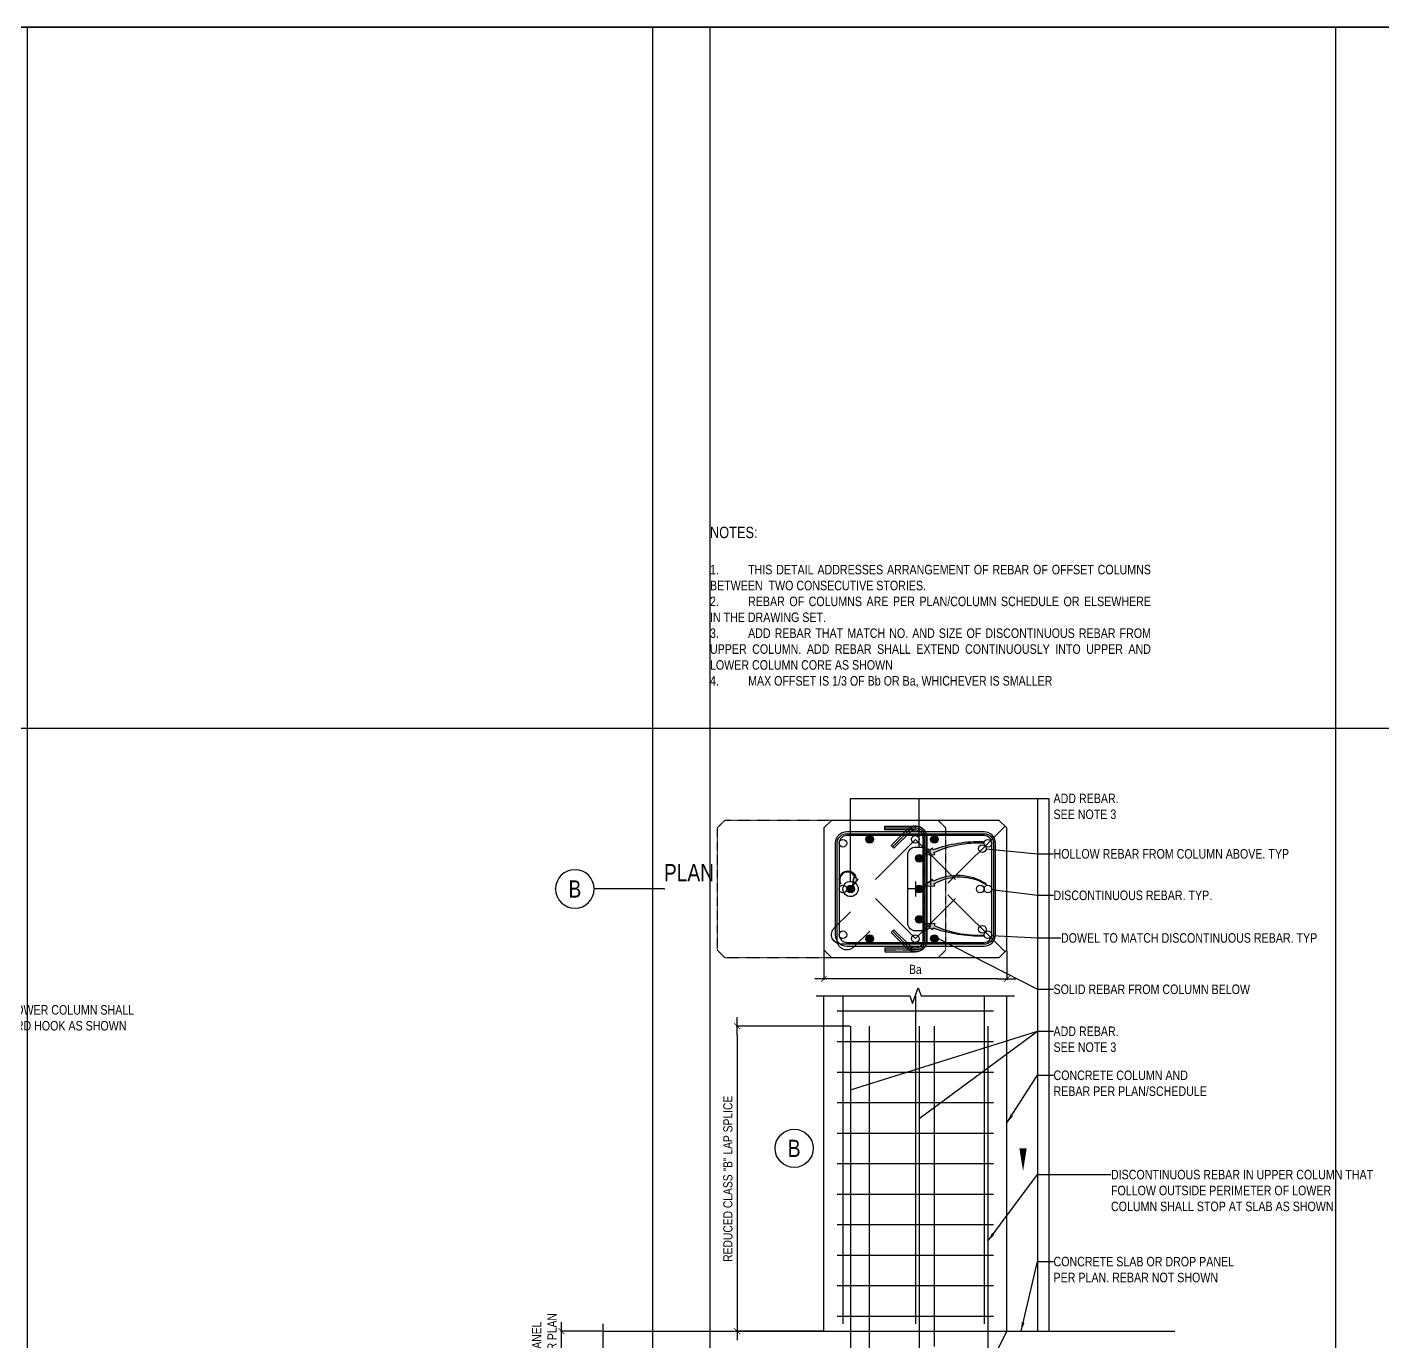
# Model space of a CAD drawing. Header units: millimetres. Extents: x 2250 to 89875, y -16050 to 57150.
# Drawn here: x 20075 to 55466, y 22827 to 57150 of the extents above; entities that cross this region are included whole.
import ezdxf
from ezdxf.enums import TextEntityAlignment as Align

# ---------------------------------------------------------------- set-up
doc = ezdxf.new("R2010")
doc.units = ezdxf.units.MM
doc.linetypes.add('HIDDEN2', pattern=[0.1875, 0.125, -0.0625])
doc.layers.add('NPLT-JLA', color=193, linetype='Continuous', plot=False)
for name, color, linetype in [('S-D-MEDM2', 3, 'Continuous'), ('S-G-DIMS', 1, 'Continuous'), ('S-G-HDN2', 1, 'HIDDEN2'), ('S-G-LEDR', 2, 'Continuous'), ('S-G-MEDM', 3, 'Continuous'), ('S-G-POCH-25', 8, 'Continuous'), ('S-G-REFR', 3, 'Continuous'), ('S-G-TEXT', 3, 'Continuous'), ('S-G-THIN', 1, 'Continuous'), ('S-G-TITLREF', 4, 'Continuous'), ('S-P-C-RBAR-T', 6, 'Continuous')]:
    doc.layers.add(name, color=color, linetype=linetype)
doc.styles.add('ARIAL', font='arial.ttf', dxfattribs={"width": 0.8})
doc.dimstyles.new('ARIALDIMS', dxfattribs={"dimscale": 12, "dimtxt": 20, "dimasz": 19.5, "dimexe": 2.25, "dimexo": 1.75, "dimgap": 10, "dimtad": 1, "dimzin": 3, "dimdsep": 46, "dimtxsty": 'ARIAL', "dimblk1": 'nyatick', "dimblk2": 'nyatick', "dimsah": 1, "dimcen": 2.25, "dimclrd": 1, "dimclre": 1, "dimclrt": 2, "dimadec": 0, "dimazin": 0, "dimtfac": 1, "dimtmove": 0, "dimatfit": 3, "dimfxl": 1, "dimfrac": 2, "dimtolj": 1, "dimtzin": 0, "dimarcsym": 0})

# ---------------------------------------------------------------- blocks, each defined once
blk = doc.blocks.new('nyatick')
at = {"layer": 'S-G-DIMS'}
blk.add_line((-1.005000000008295, 9.094947017729282e-13), (1.004999999997381, 9.094947017729282e-13), dxfattribs=at)
at = {"layer": 'S-G-DIMS', "const_width": 0.07999999999999999}
blk.add_lwpolyline([(0.3399999999928696, 0.3400000000001455), (-0.3400000000037835, -0.339999999999236)], dxfattribs=at)
blk = doc.blocks.new('*D699')
at = {"layer": 'Defpoints', "color": 0, "transparency": 16777216}
for p in [(41570.5174418042, 31067.18379672603), (38612.48823925668, 23103.76916257976), (40873.71866125593, 23103.76916257976)]:
    blk.add_point(p, dxfattribs=at)
at = {"layer": 'S-G-DIMS', "color": 1, "lineweight": -2, "transparency": 16777216}
for p, q in [((41549.5174418042, 31067.18379672603), (38585.48823925668, 31067.18379672603)), ((38612.48823925668, 30833.18379672603), (38612.48823925668, 23337.76916257976)), ((40852.71866125593, 23103.76916257976), (38585.48823925668, 23103.76916257976))]:
    blk.add_line(p, q, dxfattribs=at)
at = {"layer": 'S-G-DIMS', "color": 1, "lineweight": -2, "transparency": 16777216, "xscale": 234, "yscale": 234, "zscale": 234}
for p, rotation in [((38612.48823925668, 31067.18379672603), 90), ((38612.48823925668, 23103.76916257976), 270)]:
    blk.add_blockref('nyatick', p, dxfattribs=dict(at, rotation=rotation))
at = {"layer": 'S-G-DIMS', "color": 2, "transparency": 16777216, "insert": (38368.39546981602, 27085.47647965288), "char_height": 240, "attachment_point": 5, "rotation": 90, "style": 'ARIAL'}
blk.add_mtext('\\A1;REDUCED CLASS "B" LAP SPLICE', dxfattribs=at)
blk = doc.blocks.new('*D700')
at = {"layer": 'Defpoints', "color": 0, "transparency": 16777216}
for p in [(34024.57407851187, 23103.7691625797), (35100.24305149986, 23103.7691625797), (35100.24305149986, 21112.91550404312)]:
    blk.add_point(p, dxfattribs=at)
at = {"layer": 'S-G-DIMS', "color": 1, "lineweight": -2, "transparency": 16777216}
for p, q in [((35079.24305149986, 23103.7691625797), (33997.57407851187, 23103.7691625797)), ((34024.57407851187, 21346.91550404312), (34024.57407851187, 22869.7691625797)), ((35079.24305149986, 21112.91550404312), (33997.57407851187, 21112.91550404312))]:
    blk.add_line(p, q, dxfattribs=at)
at = {"layer": 'S-G-DIMS', "color": 1, "lineweight": -2, "transparency": 16777216, "xscale": 234, "yscale": 234, "zscale": 234}
for p, rotation in [((34024.57407851187, 23103.7691625797), 90), ((34024.57407851187, 21112.91550404312), 270)]:
    blk.add_blockref('nyatick', p, dxfattribs=dict(at, rotation=rotation))
at = {"layer": 'S-G-DIMS', "color": 2, "transparency": 16777216, "insert": (33578.35306896207, 22108.3423333114), "char_height": 240, "attachment_point": 5, "rotation": 90, "style": 'ARIAL'}
blk.add_mtext('\\A1;SLAB/DROP PANEL\\PTHICKNESS PER PLAN', dxfattribs=at)
blk = doc.blocks.new('*U655')
at = {"layer": 'NPLT-JLA'}
blk.add_point((0, 0), dxfattribs=at)
at = {"layer": 'S-G-REFR'}
blk.add_lwpolyline([(10, 0, 0, 0, 0), (120.0312498221538, 0, 3.84, 0, 0), (120.0312498221538, -12, 0, 0, 0)], format="xyseb", dxfattribs=at)
blk.add_circle((0, 0), 10, dxfattribs=at)
blk = doc.blocks.new('*U656')
at = {"layer": 'NPLT-JLA'}
for p in [(0, 0), (1.186601132670678, -4.547473508864641e-13)]:
    blk.add_point(p, dxfattribs=at)
at = {"layer": 'S-G-TITLREF'}
blk.add_line((0, 7.017894876337749e-09), (0.7647261326706782, -6.317571243918962e-09), dxfattribs=at)
blk.add_circle((0.9756636326706782, -1.516803460610561e-09), 0.2109375, dxfattribs=at)
at = {"layer": 'S-G-TITLREF', "style": 'ARIAL', "width": 0.8, "flags": 8}
blk.add_attdef('TITLE1', (0.002457207336988176, 0.08469130798649632), '', height=0.1875, dxfattribs=at)
blk.add_attdef('NO', text='', height=0.1875, dxfattribs=at).set_placement((0.9756636326706782, -1.516803460610561e-09), align=Align.MIDDLE_CENTER)
blk = doc.blocks.new('*D693')
at = {"layer": 'Defpoints', "color": 0, "transparency": 16777216}
for p in [(40873.71866131639, 33058.03745526265), (45651.76744180419, 33058.03745526265), (40873.71866131639, 32307.59474281625)]:
    blk.add_point(p, dxfattribs=at)
at = {"layer": 'S-G-DIMS', "color": 1, "lineweight": -2, "transparency": 16777216}
for p, q in [((40873.71866131639, 33037.03745526265), (40873.71866131639, 32280.59474281625)), ((45651.76744180419, 33037.03745526265), (45651.76744180419, 32280.59474281625)), ((45417.76744180419, 32307.59474281625), (41107.71866131639, 32307.59474281625))]:
    blk.add_line(p, q, dxfattribs=at)
at = {"layer": 'S-G-DIMS', "color": 1, "lineweight": -2, "transparency": 16777216, "xscale": 234, "yscale": 234, "zscale": 234, "rotation": 180}
blk.add_blockref('nyatick', (40873.71866131639, 32307.59474281625), dxfattribs=at)
at = {"layer": 'S-G-DIMS', "color": 1, "lineweight": -2, "transparency": 16777216, "xscale": 234, "yscale": 234, "zscale": 234}
blk.add_blockref('nyatick', (45651.76744180419, 32307.59474281625), dxfattribs=at)
at = {"layer": 'S-G-DIMS', "color": 2, "transparency": 16777216, "insert": (43262.74305156029, 32549.55927214777), "char_height": 240, "width": 121.2290705391606, "attachment_point": 5, "style": 'ARIAL'}
blk.add_mtext('\\A1;Ba', dxfattribs=at)

msp = doc.modelspace()

# ---------------------------------------------------------------- hatches: boundary and pattern name
at = {"layer": 'S-G-POCH-25'}
h = msp.add_hatch(color=256, dxfattribs=at)
h.dxf.hatch_style = 1
edge = h.paths.add_edge_path()
edge.add_line((43485.77125448572, 35540.69385816323), (43770.56512312684, 35553.44626505882))
edge.add_line((43770.5651231268, 35553.44626505882), (43752.08750492497, 35602.55424661197))
edge.add_arc((44915.46985981138, 33087.79757902701), 2770.822910404785, 87.48450943514041, 114.82631058979311, ccw=False)
edge.add_line((45037.07986368502, 35855.950502509), (45036.56956968139, 35878.62993042541))
edge.add_arc((44909.37082813513, 32465.67573091352), 3415.323687122023, 87.86560876792765, 110.2582034714459)
edge.add_line((43726.81028319664, 35669.73354021901), (43708.33266499467, 35718.84152177258))
edge.add_line((43708.33266499477, 35718.84152177258), (43485.77125448572, 35540.69385816323))
h = msp.add_hatch(color=256, dxfattribs=at)
h.dxf.hatch_style = 1
edge = h.paths.add_edge_path()
edge.add_line((43485.77125448572, 35540.69385816323), (43770.56512312684, 35553.44626505882))
edge.add_line((43770.5651231268, 35553.44626505882), (43752.08750492497, 35602.55424661197))
edge.add_arc((44915.46985981138, 33087.79757902701), 2770.822910404785, 87.48450943514041, 114.82631058979311, ccw=False)
edge.add_line((45037.07986368502, 35855.950502509), (45036.56956968139, 35878.62993042541))
edge.add_arc((44909.37082813513, 32465.67573091352), 3415.323687122023, 87.86560876792765, 110.2582034714459)
edge.add_line((43726.81028319664, 35669.73354021901), (43708.33266499467, 35718.84152177258))
edge.add_line((43708.33266499477, 35718.84152177258), (43485.77125448572, 35540.69385816323))
h = msp.add_hatch(color=256, dxfattribs=at)
h.dxf.hatch_style = 1
edge = h.paths.add_edge_path()
edge.add_line((41628.97140472174, 34744.93115675901), (41652.28054135246, 34953.00752602001))
edge.add_line((41652.28054135248, 34953.00752602), (41689.23997268209, 34937.73481643449))
edge.add_arc((41490.3373770714, 34890.21385569852), 204.500572737484, 13.43697872985003, 211.8153158379707)
edge.add_line((41316.5626470573, 34782.40463782491), (41308.59355597166, 34777.46064236))
edge.add_arc((41498.16551893206, 34897.14507345109), 224.191641651251, 7.074136062256116, 212.2658711528293, ccw=False)
edge.add_line((41720.65053126636, 34924.7550620953), (41755.61889815656, 34910.30511811667))
edge.add_line((41755.61889815646, 34910.30511811666), (41628.97140472176, 34744.931156759))
h = msp.add_hatch(color=256, dxfattribs=at)
h.dxf.hatch_style = 1
edge = h.paths.add_edge_path()
edge.add_line((43485.77125448572, 34723.96537425598), (43770.56512312684, 34736.71778115157))
edge.add_line((43770.5651231268, 34736.71778115156), (43752.08750492497, 34785.82576270472))
edge.add_arc((44416.06861165074, 33653.17141724424), 1312.926797799236, 58.31281508930272, 120.3795521107235, ccw=False)
edge.add_line((45105.72456041824, 34770.37840286009), (45115.33484164902, 34785.89405126024))
edge.add_arc((44361.05313793397, 33577.64957145797), 1424.357964674589, 58.02433102919986, 116.4414674309039)
edge.add_line((43726.81028319664, 34853.00505631175), (43708.33266499467, 34902.11303786531))
edge.add_line((43708.33266499477, 34902.11303786531), (43485.77125448572, 34723.96537425597))
h = msp.add_hatch(color=256, dxfattribs=at)
h.dxf.hatch_style = 1
edge = h.paths.add_edge_path()
edge.add_line((43485.77125448572, 33760.74690602115), (43770.56512312684, 33747.99449912556))
edge.add_line((43770.5651231268, 33747.99449912557), (43752.08750492497, 33698.88651757241))
edge.add_arc((44915.46985981138, 36213.64318515738), 2770.822910404785, 245.1736894102069, 272.5154905648596)
edge.add_line((45037.07986368502, 33445.49026167539), (45036.56956968139, 33422.81083375898))
edge.add_arc((44909.37082813513, 36835.76503327087), 3415.323687122023, 249.74179652855412, 272.13439123207235, ccw=False)
edge.add_line((43726.81028319664, 33631.70722396537), (43708.33266499467, 33582.59924241181))
edge.add_line((43708.33266499477, 33582.59924241181), (43485.77125448572, 33760.74690602115))
h = msp.add_hatch(color=256, dxfattribs=at)
h.dxf.hatch_style = 1
edge = h.paths.add_edge_path()
edge.add_line((43485.77125448572, 33760.74690602115), (43770.56512312684, 33747.99449912556))
edge.add_line((43770.5651231268, 33747.99449912557), (43752.08750492497, 33698.88651757241))
edge.add_arc((44915.46985981138, 36213.64318515738), 2770.822910404785, 245.1736894102069, 272.5154905648596)
edge.add_line((45037.07986368502, 33445.49026167539), (45036.56956968139, 33422.81083375898))
edge.add_arc((44909.37082813513, 36835.76503327087), 3415.323687122023, 249.74179652855412, 272.13439123207235, ccw=False)
edge.add_line((43726.81028319664, 33631.70722396537), (43708.33266499467, 33582.59924241181))
edge.add_line((43708.33266499477, 33582.59924241181), (43485.77125448572, 33760.74690602115))
at = {"layer": 'S-G-THIN'}
h = msp.add_hatch(color=256, dxfattribs=at)
h.dxf.hatch_style = 1
edge = h.paths.add_edge_path()
edge.add_arc((42068.23085643836, 35944.77526014116), 99.54268292682927, 0, 360, ccw=False)
h = msp.add_hatch(color=256, dxfattribs=at)
h.dxf.hatch_style = 1
edge = h.paths.add_edge_path()
edge.add_arc((43760.45646619461, 35944.77526014116), 99.54268292682927, 0, 360, ccw=False)
h = msp.add_hatch(color=256, dxfattribs=at)
h.dxf.hatch_style = 1
edge = h.paths.add_edge_path()
edge.add_arc((43362.28573448748, 35447.06184550699), 99.54268292682927, 0, 360, ccw=False)
h = msp.add_hatch(color=256, dxfattribs=at)
h.dxf.hatch_style = 1
edge = h.paths.add_edge_path()
edge.add_arc((41570.51744180419, 34650.72038209208), 99.54268292682927, 0, 360)
h = msp.add_hatch(color=256, dxfattribs=at)
h.dxf.hatch_style = 1
edge = h.paths.add_edge_path()
edge.add_arc((43362.28573448748, 34650.72038209222), 99.54268292682927, 0, 360)
h = msp.add_hatch(color=256, dxfattribs=at)
h.dxf.hatch_style = 1
edge = h.paths.add_edge_path()
edge.add_arc((43362.28573448748, 33854.37891867744), 99.54268292682927, 0, 360)
h = msp.add_hatch(color=256, dxfattribs=at)
h.dxf.hatch_style = 1
edge = h.paths.add_edge_path()
edge.add_arc((42068.23085643836, 33356.66550404323), 99.54268292682927, 0, 360)
h = msp.add_hatch(color=256, dxfattribs=at)
h.dxf.hatch_style = 1
edge = h.paths.add_edge_path()
edge.add_arc((43760.45646619461, 33356.66550404323), 99.54268292682927, 0, 360)

# ---------------------------------------------------------------- linework, layer by layer
at = {"layer": 'NPLT-JLA'}
for p, q in [((89875, 57150), (2250.000000000003, 57150)), ((2250, 57149.99999999995), (72050, 57149.99999999995)), ((20075, 57150), (89875, 57150)), ((20075, 57150), (20075, 2250)), ((20075, 57149.99999999995), (20075, 2249.999999999949)), ((20075, 57149.99999999995), (20075, 2249.999999999949)), ((20075, 57149.99999999995), (20075, 2249.999999999949)), ((36399.99999999999, 57150), (36399.99999999999, -16050.00000125125)), ((36400, 57150), (36400, 2250)), ((36400, 57149.99999999995), (36400, 2249.999999999949)), ((36400, 57149.99999999995), (36400, 2249.999999999949)), ((36400, 57149.99999999995), (36400, 2249.999999999949)), ((37899.99999999999, 57150), (37899.99999999999, -16050.00000125125)), ((37900, 57150), (37900, 2250)), ((37900, 57149.99999999995), (37900, 2249.999999999949)), ((37900, 57149.99999999995), (37900, 2249.999999999949)), ((37900, 57149.99999999995), (37900, 2249.999999999949)), ((54225, 57150), (54225, -16050.00000125124)), ((54225, 57150), (54225, 2250)), ((54225, 57149.99999999995), (54225, 2249.999999999949)), ((54225, 57149.99999999995), (54225, 2249.999999999949)), ((54225, 57149.99999999995), (54225, 2249.999999999949)), ((2250, 38850), (89875, 38849.99999999999)), ((20075, 38850.00003801807), (89875, 38850.00003801807)), ((46450.0643584651, 37015.56840039415), (46450.0643584651, 23103.76916257968)), ((46748.69240724559, 37015.56840039415), (46748.69240724559, 23103.76916257968)), ((45601.99610034052, 36293.17465038492), (44108.85585643818, 34800.03440648257)), ((42217.5448808286, 34899.57708940939), (43262.74305156032, 35944.77526014111)), ((44307.94122229204, 34899.57708940939), (43262.74305156032, 35944.77526014111)), ((43262.74305156032, 34849.80574794584), (43262.74305156032, 34451.63501623835)), ((42217.5448808286, 34401.86367477499), (43262.74305156032, 33356.66550404327)), ((43461.82841741394, 34650.72038209219), (43063.65768570664, 34650.72038209219)), ((44307.94122229204, 34401.86367477499), (43262.74305156032, 33356.66550404327)), ((45601.99610034081, 33008.26611379919), (44108.85585643818, 34501.40635770182))]:
    msp.add_line(p, q, dxfattribs=at)
for points in [[(45353.1393930237, 33456.20818697006), (45353.1393930237, 35845.23257721414, 0.4142135623730951), (45054.5113442432, 36143.86062599463), (41470.97475887738, 36143.86062599463, 0.4142135623730951), (41172.34671009688, 35845.23257721414), (41172.34671009688, 33456.20818697006, 0.4142135623730951), (41470.97475887738, 33157.58013818957), (45054.5113442432, 33157.58013818957, 0.4142135623730951)], [(43262.74305156067, 36193.63196745807), (42466.40158814601, 36193.63196745807), (42466.40158814601, 36293.17465038489), (43262.74305156067, 36293.17465038489, -0.4142135623730959), (43561.37110034116, 35994.5466016044), (43561.37110034116, 33306.89416258001, -0.6681786379193042), (43051.58113321541, 33095.73224423484), (42629.25729652519, 33518.05608092507), (42699.64460264026, 33588.44338704022), (43121.96843933054, 33166.11955034982, 0.6681786379193042), (43461.82841741435, 33306.89416258001), (43461.82841741435, 35994.5466016044, 0.4142135623730959)], [(43262.74305156067, 33107.80879672617), (42466.40158814601, 33107.80879672617), (42466.40158814601, 33008.26611379935), (43262.74305156067, 33008.26611379935, 0.4142135623730959), (43561.37110034116, 33306.89416257984), (43561.37110034116, 35994.54660160423, 0.6681786379193042), (43051.58113321541, 36205.70851994945), (42629.25729652519, 35783.38468325923), (42699.64460264026, 35712.99737714398), (43121.96843933054, 36135.32121383448, -0.6681786379193042), (43461.82841741435, 35994.54660160423), (43461.82841741435, 33306.89416257984, -0.4142135623730959)], [(45253.59671009688, 33456.20818697006), (45253.59671009688, 35845.23257721414, 0.4142135623730951), (45054.5113442432, 36044.31794306781), (41470.97475887738, 36044.31794306781, 0.4142135623730951), (41271.8893930237, 35845.23257721414), (41271.8893930237, 33456.20818697006, 0.4142135623730951), (41470.97475887738, 33257.12282111641), (45054.5113442432, 33257.12282111641, 0.4142135623730951)]]:
    msp.add_lwpolyline(points, format="xyb", close=True, dxfattribs=at)
at = {"layer": 'S-D-MEDM2'}
for p, q in [((40873.71866125603, 23103.76916257969), (40873.71866125592, 31863.52526014079)), ((45651.76744174371, 23103.76916257969), (45651.76744174371, 31863.52526014079)), ((35100.24305149984, 23103.76916257968), (50031.64549052426, 23103.76916257969))]:
    msp.add_line(p, q, dxfattribs=at)
msp.add_lwpolyline([(45651.76744180419, 33058.03745526265), (45651.76744180419, 36243.4033089212), (45452.68207595056, 36442.48867477485), (41072.80402717007, 36442.48867477502), (40873.71866131639, 36243.40330892137), (40873.71866131639, 33058.03745526265), (41072.80402717007, 32858.95208940899), (45452.68207595056, 32858.95208940899)], close=True, dxfattribs=at)
at = {"layer": 'S-G-DIMS'}
for p, q in [((41570.51744180419, 34849.80574794574), (41570.51744180419, 37015.56840039415)), ((41570.51744180419, 37015.56840039415), (46748.69240724559, 37015.56840039415)), ((43362.28573448748, 35745.68989428748), (43362.28573448748, 37015.56840039416)), ((41570.51744180419, 29407.58866441425), (46450.0643584651, 30936.3161255021)), ((44059.08451491444, 19918.40330892085), (45651.76744174371, 23103.76916257969))]:
    msp.add_line(p, q, dxfattribs=at)
msp.add_lwpolyline([(43262.74305156067, 35745.68989428748), (43461.82841741435, 35745.68989428748, -0.414213562373095), (43660.91378326797, 35546.60452843381), (43660.91378326797, 33754.83623575062, -0.414213562373095), (43461.82841741435, 33555.75086989695), (43262.74305156067, 33555.75086989695, -0.414213562373095), (43063.65768570699, 33754.83623575062), (43063.65768570699, 35546.60452843381, -0.414213562373095)], format="xyb", close=True, dxfattribs=at)
at = {"layer": 'S-G-DIMS', "linetype": 'Continuous'}
for points in [[(40674.63337503649, 31863.52526014079), (43113.4290271096, 31863.52526014079), (43188.08603930469, 31658.40680493079), (43337.40006369493, 32068.64371535088), (43412.05707589009, 31863.52526014079), (45850.8527279632, 31863.52526014079)], [(35100.24305149984, 23302.8544487992), (35100.24305149984, 22257.65635770163), (34895.12459628978, 22182.99934550651), (35305.3615067099, 22033.68532111626), (35100.24305149984, 21959.02830892114), (35100.24305149984, 20913.8302178236)]]:
    msp.add_lwpolyline(points, dxfattribs=at)
at = {"layer": 'S-G-HDN2'}
msp.add_lwpolyline([(44059.08451491503, 33058.03745526273), (44059.08451491503, 36243.40330892125), (43859.99914906135, 36442.48867477492), (38285.60890515889, 36442.48867477509), (38086.52353930527, 36243.40330892134), (38086.52353930527, 33058.03745526262), (38285.60890515889, 32858.95208940906), (43859.99914906135, 32858.95208940906)], close=True, dxfattribs=at)
at = {"layer": 'S-G-POCH-25'}
for points in [[(43485.77125448572, 35540.69385816323), (43770.5651231268, 35553.44626505882), (43752.08750492499, 35602.55424661197, -0.1198703488612548), (45037.07986368502, 35855.950502509), (45036.56956968138, 35878.6299304254, 0.09801823504056852), (43726.81028319664, 35669.73354021901), (43708.33266499477, 35718.84152177258)], [(41628.97140472174, 34744.93115675901), (41652.28054135248, 34953.00752602), (41689.2399726821, 34937.73481643449, 1.174771029064316), (41316.5626470573, 34782.40463782491), (41308.59355597165, 34777.46064236, -1.248111792225523), (41720.65053126636, 34924.7550620953), (41755.61889815646, 34910.30511811666)], [(43485.77125448572, 34723.96537425598), (43770.5651231268, 34736.71778115156), (43752.08750492499, 34785.82576270472, -0.2776381600866176), (45105.72456041824, 34770.37840286009), (45115.33484164906, 34785.89405126023, 0.2605603357929716), (43726.81028319664, 34853.00505631175), (43708.33266499477, 34902.11303786531)], [(43485.77125448572, 33760.74690602115), (43770.5651231268, 33747.99449912557), (43752.08750492499, 33698.88651757241, 0.1198703488612548), (45037.07986368502, 33445.49026167539), (45036.56956968138, 33422.81083375897, -0.09801823504056852), (43726.81028319664, 33631.70722396537), (43708.33266499477, 33582.59924241181)]]:
    msp.add_lwpolyline(points, format="xyb", close=True, dxfattribs=at)
at = {"layer": 'S-G-THIN'}
for centre, radius in [((41371.43207595056, 35845.23257721434), 99.54268292682927), ((42068.23085643836, 35944.77526014116), 99.54268292682927), ((43262.74305156032, 35944.77526014111), 99.54268292682927), ((43760.45646619461, 35944.77526014116), 99.54268292682927), ((45013.27941493971, 35704.45796498417), 99.54268292682927), ((45154.0540271699, 35845.23257721427), 99.54268292682927), ((43362.28573448748, 35447.06184550699), 99.54268292682927), ((41371.43207595056, 34650.72038209208), 99.54268292682927), ((41570.51744180419, 34650.72038209208), 199.0853658536585), ((41570.51744180419, 34650.72038209208), 99.54268292682927), ((43362.28573448748, 34650.72038209222), 99.54268292682927), ((44954.96866131604, 34650.72038209216), 99.54268292682927), ((45154.0540271699, 34650.72038209216), 99.54268292682927), ((43362.28573448748, 33854.37891867744), 99.54268292682927), ((45013.27941493971, 33596.98279920022), 99.54268292682927), ((41371.43207595056, 33456.20818697004), 99.54268292682927), ((42068.23085643836, 33356.66550404323), 99.54268292682927), ((43262.74305156032, 33356.66550404327), 99.54268292682927), ((43760.45646619461, 33356.66550404323), 99.54268292682927), ((45154.0540271699, 33456.2081869701), 99.54268292682927)]:
    msp.add_circle(centre, radius, dxfattribs=at)
at = {"layer": 'S-P-C-RBAR-T'}
for p, q in [((41371.43207595056, 31863.52526014079), (41371.43207595056, 23302.85452843352)), ((43262.74305156032, 31863.52526030692), (43262.74305156032, 23302.85452843345)), ((45054.51134424332, 31863.52526014079), (45054.51134424338, 23302.85452843352)), ((41222.11805156032, 31465.35452843327), (45303.36805156032, 31465.35452843327)), ((41570.51744180419, 31067.18379672601), (41570.51744180349, 12751.33013818948)), ((42068.23085643836, 12353.15940648229), (42068.23085643836, 31067.1837967262)), ((43362.28573448748, 31067.18379672616), (43362.28573448678, 12751.33013818962)), ((43760.45646619461, 22705.59843087239), (43760.45646619461, 31067.18379672617)), ((41222.11805156032, 30669.01306501864), (45303.36805156032, 30669.01306501864)), ((41222.11805156032, 29872.67160160399), (45303.36805156032, 29872.67160160399)), ((41222.11805156032, 29076.33013818945), (45303.36805156032, 29076.33013818945)), ((41222.11805156032, 28279.98867477482), (45303.36805156032, 28279.98867477482)), ((41222.11805156032, 27483.64721136027), (45303.36805156032, 27483.64721136027)), ((41222.11805156032, 26687.30574794564), (45303.36805156032, 26687.30574794564)), ((41222.11805156032, 25890.96428453105), (45303.36805156032, 25890.96428453105)), ((41222.11805156032, 25094.62282111642), (45303.36805156032, 25094.62282111642)), ((41222.11805156032, 24298.28135770179), (45303.36805156032, 24298.28135770179)), ((41222.11805156032, 23501.93989428716), (45303.36805156032, 23501.93989428716))]:
    msp.add_line(p, q, dxfattribs=at)
for points in [[(42466.40158814601, 36243.40330892149), (43262.74305156067, 36243.40330892149, -0.4142135623730951), (43511.59975887772, 35994.5466016044), (43511.59975887772, 33306.89416258001, -0.6681786379192693), (43086.77478627309, 33130.92589729242), (42664.45094958264, 33553.24973398264)], [(42069.26686085541, 33553.2497339828), (41646.94302416513, 33130.92589729241, -0.6681786379194224), (41222.11805156032, 33306.89416257981), (41222.11805156032, 35845.23257721414, -0.4142135623730951), (41470.97475887738, 36094.08928453121), (45054.5113442432, 36094.08928453121, -0.4142135623730951), (45303.36805156032, 35845.23257721414), (45303.36805156032, 33456.20818697025, -0.4142135623730951), (45054.5113442432, 33207.35147965317), (41321.66073448713, 33207.35147965317, -0.668178637919429), (41145.69246919955, 33632.17645225788), (41568.01630589007, 34054.5002889481)], [(45154.0540271699, 31067.18379672604), (45154.0540271699, 22506.51306501873, 0.4142135623730966), (45950.3954905845, 21710.1716016041), (48339.41988082843, 21710.1716016041)]]:
    msp.add_lwpolyline(points, format="xyb", dxfattribs=at)
at = {"layer": 'S-P-C-RBAR-T', "linetype": 'HIDDEN2'}
msp.add_lwpolyline([(42466.40158814601, 33058.03745526277), (43262.74305156067, 33058.03745526277, 0.4142135623730951), (43511.59975887772, 33306.89416257984), (43511.59975887772, 35994.54660160423, 0.6681786379192693), (43086.77478627309, 36170.51486689205), (42664.45094958264, 35748.1910302016)], format="xyb", dxfattribs=at)

# ---------------------------------------------------------------- block references
at = {"layer": 'S-G-MEDM', "color": 0, "xscale": 49.77134146341464, "yscale": 49.77134146341464, "zscale": 49.77134146341464}
msp.add_blockref('*U655', (40098.30019826391, 27880.163942939), dxfattribs=at)
at = {"layer": 'S-G-TITLREF'}
ref = msp.add_blockref('*U656', (36704.50698196994, 34650.72038672381), dxfattribs=dict(at, xscale=-2389.024390243902, yscale=2389.024390243902, zscale=2389.024390243902))
ref.add_attrib('NO', 'B', dxfattribs={"height": 447.9420731707316, "style": 'ARIAL', "width": 0.8000000000000003}).set_placement((34373.62276684576, 34650.72038310012), align=Align.MIDDLE_CENTER)
ref.add_attrib('TITLE1', 'PLAN', (36698.63665371, 34853.0499871452), dxfattribs={"height": 447.9420731707316, "style": 'ARIAL', "width": 0.8000000000000003})

# ---------------------------------------------------------------- texts
at = {"layer": 'S-G-DIMS', "color": 3, "insert": (46868.14362675785, 29910.9242907924), "char_height": 248.8567152804878, "width": 4126.246313549848, "attachment_point": 1, "style": 'ARIAL'}
msp.add_mtext('CONCRETE COLUMN AND REBAR PER PLAN/SCHEDULE', dxfattribs=at)
at = {"layer": 'S-G-LEDR', "color": 3, "attachment_point": 1, "style": 'ARIAL'}
for s, insert, char_height, width in [('\\A1;\\pxqj;{\\H1.2x;NOTES:\\P\\P\\pi-2,l2;}1.^ITHIS DETAIL ADDRESSES ARRANGEMENT OF REBAR OF OFFSET COLUMNS BETWEEN  TWO CONSECUTIVE STORIES.\\P2.^IREBAR OF COLUMNS ARE PER PLAN/COLUMN SCHEDULE OR ELSEWHERE IN THE DRAWING SET.\\P3.^IADD REBAR THAT MATCH NO. AND SIZE OF DISCONTINUOUS REBAR FROM UPPER COLUMN. ADD REBAR SHALL EXTEND CONTINUOUSLY INTO UPPER AND LOWER COLUMN CORE AS SHOWN\\P4.^IMAX OFFSET IS 1/3 OF Bb OR Ba, WHICHEVER IS SMALLER', (37900, 44107.84213468992), 248.8567152804878, 11477.09634789155), ('ADD REBAR. SEE NOTE 3', (46868.1436267578, 37139.99675803439), 248.8567152804874, 2082.707150915403), ('HOLLOW REBAR FROM COLUMN ABOVE. TYP', (46868.14362675785, 35692.90524701034), 248.8567152804874, 6592.07531811225), ('DISCONTINUOUS REBAR. TYP.', (46868.14362675785, 34609.4659403334), 248.8567152804874, 6489.030685186598), ('DOWEL TO MATCH DISCONTINUOUS REBAR. TYP', (47062.95910253709, 33496.56760356464), 248.8567152804874, 6809.731887904847), ('SOLID REBAR FROM COLUMN BELOW', (46868.14362675785, 32156.37481611498), 248.8567152804874, 6705.551405355689), ('DISCONTINUOUS REBAR IN LOWER COLUMN SHALL STOP AT SLAB WITH STANDARD HOOK AS SHOWN', (15808.30351763147, 31620.07677033918), 248.8567152804874, 7836.241284820725), ('ADD REBAR. SEE NOTE 3', (46868.14362675785, 31060.74448314239), 248.8567152804874, 1954.158002311856), ('DISCONTINUOUS REBAR IN UPPER COLUMN THAT FOLLOW OUTSIDE PERIMETER OF LOWER COLUMN SHALL STOP AT SLAB AS SHOWN.', (48368.14362675785, 27318.35665091678), 248.8567152804874, 6864.05069189697), ('CONCRETE SLAB OR DROP PANEL PER PLAN. REBAR NOT SHOWN', (46868.1436267578, 25047.46914495256), 248.8567152804874, 4963.166509558865)]:
    msp.add_mtext(s, dxfattribs=dict(at, insert=insert, char_height=char_height, width=width))
at = {"layer": 'S-G-TEXT', "style": 'ARIAL', "width": 0.8}
msp.add_text('B', height=447.9420731707317, dxfattribs=at).set_placement((40098.30019826391, 27880.163942939), align=Align.MIDDLE)

# ---------------------------------------------------------------- dimensions: what is measured, and where the dimension line sits
at = {"layer": 'S-G-DIMS'}
dim = msp.add_linear_dim(base=(40873.71866131639, 32307.59474281625), p1=(45651.76744180419, 33058.03745526265), p2=(40873.71866131639, 33058.03745526265), text='Ba', dimstyle='ARIALDIMS', dxfattribs=at)
dim.commit()
dim.dimension.update_dxf_attribs({"geometry": '*D693', "text_midpoint": (43262.74305156029, 32549.55927214777)})
dim = msp.add_linear_dim(base=(38612.48823925668, 23103.76916257976), p1=(41570.51744180419, 31067.18379672601), p2=(40873.71866125592, 23103.76916257975), angle=90, text='REDUCED CLASS "B" LAP SPLICE', dimstyle='ARIALDIMS', dxfattribs=at)
dim.commit()
dim.dimension.update_dxf_attribs({"geometry": '*D699', "text_midpoint": (38368.39546981602, 27085.47647965288)})
dim = msp.add_linear_dim(base=(34024.57407851187, 23103.7691625797), p1=(35100.24305149984, 21112.91550404311), p2=(35100.24305149984, 23103.76916257969), angle=90, text='SLAB/DROP PANEL\\PTHICKNESS PER PLAN', dimstyle='ARIALDIMS', dxfattribs=at)
dim.commit()
dim.dimension.update_dxf_attribs({"geometry": '*D700', "text_midpoint": (34024.57407851187, 22108.3423333114), "dimtype": 160})

# ---------------------------------------------------------------- leaders
at = {"layer": 'S-G-DIMS', "annotation_type": 0, "has_hookline": 1, "hookline_direction": 0, "text_width": 3966.226044464899}
msp.add_leader([(45651.76744174371, 28543.18899199107), (46450.0643584651, 29786.49593315216), (46867.54362675786, 29786.49593315215)], dimstyle='ARIALDIMS', override={"dimgap": 0.05, "dimtad": 0}, dxfattribs=at)
at = {"layer": 'S-G-LEDR', "annotation_type": 0, "has_hookline": 1, "hookline_direction": 0}
for points, override, text_width in [([(45112.37925759402, 35695.07889732478), (46450.0643584651, 35568.47688937009), (46867.54362675786, 35568.4768893701)], {"dimgap": 0.05, "dimtad": 0, "dimldrblk": 'None'}, 6116.103621330048), ([(45253.59671009688, 34637.99478109285), (46450.0643584651, 34485.03758269315), (46867.54362675786, 34485.03758269316)], {"dimgap": 0.05, "dimtad": 0, "dimldrblk": 'None'}, 4095.780918340792), ([(43859.99914912148, 33356.66550404323), (46450.0643584651, 32031.94645847474), (46867.54362675786, 32031.94645847473)], {"dimgap": 0.05, "dimtad": 0, "dimldrblk": 'None'}, 5114.837284760862), ([(45251.10529700575, 33434.07683483061), (46450.0643584651, 33372.13924592439), (47062.35910253709, 33372.13924592439)], {"dimgap": 0.05, "dimtad": 0, "dimldrblk": 'None'}, 6657.27361335883), ([(43362.28573448742, 28654.5712666844), (46450.0643584651, 30936.31612550213), (46867.54362675786, 30936.31612550214)], {"dimgap": 0.05, "dimtad": 0, "dimldrblk": 'None'}, 1675.7936516023), ([(45154.05402710942, 25460.28000417764), (46450.0643584651, 27193.92829327653), (48367.54362675786, 27193.92829327653)], {"dimgap": 0.05, "dimtad": 0}, 6818.470296053475), ([(46020.62936474996, 23103.76916257969), (46450.0643584651, 24923.04078731231), (46867.5436267578, 24923.04078731232)], {"dimgap": 0.05, "dimtad": 0}, 4689.913594658463)]:
    msp.add_leader(points, dimstyle='ARIALDIMS', override=override, dxfattribs=dict(at, text_width=text_width))

doc.saveas('drawing.dxf')
